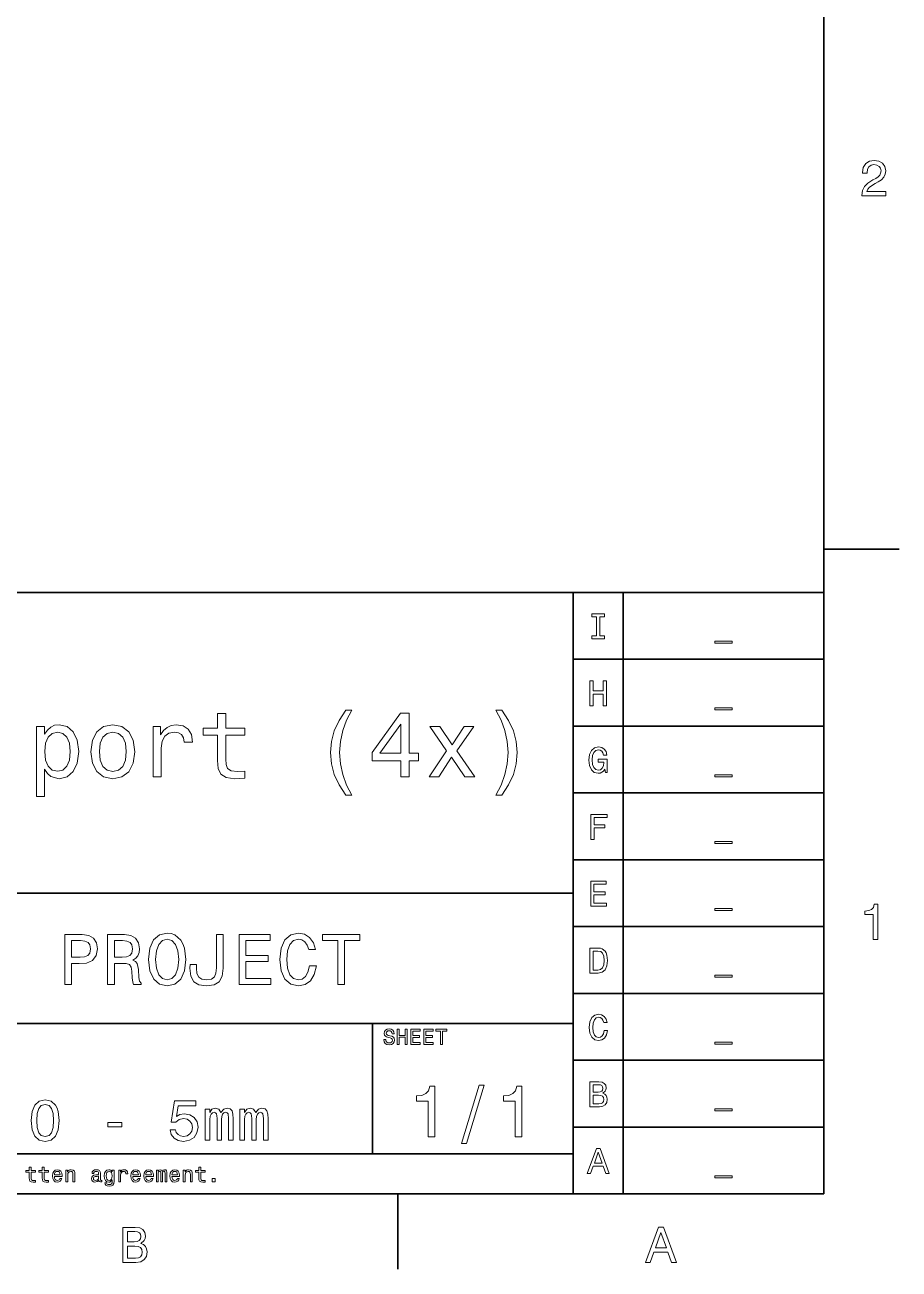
# Model space of a CAD drawing. Extents: x 0 to 420, y 0 to 297.
# Drawn here: x 330.3 to 417.5, y 2.5 to 126.6 of the extents above; entities that cross this region are included whole.
import ezdxf

# ---------------------------------------------------------------- set-up
doc = ezdxf.new("R2010")
doc.units = 0

msp = doc.modelspace()

# ---------------------------------------------------------------- linework, layer by layer
at = {"color": 7, "lineweight": 35}
for p, q in [((410, 10), (410, 287)), ((220, 70), (410, 70)), ((385, 10), (385, 70)), ((390, 10), (390, 70)), ((410, 70), (410, 10)), ((385, 63.333332), (410, 63.333332)), ((385, 56.666668), (410, 56.666668)), ((385, 50), (410, 50)), ((385, 43.333332), (410, 43.333332)), ((220, 40), (385, 40)), ((385, 36.666668), (410, 36.666668)), ((385, 30), (410, 30)), ((220, 27), (385, 27)), ((385, 23.333334), (410, 23.333334)), ((385, 16.666666), (410, 16.666666)), ((220, 14), (385, 14)), ((10, 10), (410, 10)), ((220, 10), (410, 10))]:
    msp.add_line(p, q, dxfattribs=at)
at = {"color": 7, "lineweight": 35, "ltscale": 0.1875}
for p, q in [((410, 74.300003), (417.5, 74.300003)), ((367.5, 10), (367.5, 2.5))]:
    msp.add_line(p, q, dxfattribs=at)
at = {"color": 7, "lineweight": 35, "ltscale": 0.325}
msp.add_line((365, 14), (365, 27), dxfattribs=at)
at = {"color": 7, "lineweight": 13}
for points in [[(413.76947, 109.566788), (416.175079, 109.566788), (416.175079, 110.000504), (414.273773, 110.000504), (414.3797, 110.237534), (414.561249, 110.434219), (415.121033, 110.79229), (415.418579, 110.943588), (415.751434, 111.160446), (415.988464, 111.412613), (416.124634, 111.710159), (416.175079, 112.048058), (416.089355, 112.471687), (415.852325, 112.804543), (415.489197, 113.016357), (415.020172, 113.092003), (414.536041, 113.006271), (414.167877, 112.769234), (413.930847, 112.390999), (413.850159, 111.891716), (413.850159, 111.821114), (414.309082, 111.821114), (414.309082, 111.861458), (414.354462, 112.204399), (414.490631, 112.456558), (414.707489, 112.617943), (414.994965, 112.673416), (415.287476, 112.622986), (415.504333, 112.496902), (415.645538, 112.300217), (415.695984, 112.053101), (415.660675, 111.821114), (415.56485, 111.624428), (415.403473, 111.452957), (415.181549, 111.301659), (414.884003, 111.140274), (414.389771, 110.827591), (414.041779, 110.494743), (413.835022, 110.091286), (413.76947, 109.581917)], [(387.33429, 65.659821), (386.873199, 65.659821), (386.873199, 65.357224), (388.126801, 65.357224), (388.126801, 65.659821), (387.66571, 65.659821), (387.66571, 67.554626), (388.126801, 67.554626), (388.126801, 67.857224), (386.873199, 67.857224), (386.873199, 67.554626), (387.33429, 67.554626)], [(399.132568, 65.140724), (399.132568, 64.938995), (400.867432, 64.938995), (400.867432, 65.140724)], [(386.664276, 58.690563), (386.999298, 58.690563), (386.999298, 59.864914), (388.000732, 59.864914), (388.000732, 58.690563), (388.332123, 58.690563), (388.332123, 61.190563), (388.000732, 61.190563), (388.000732, 60.171112), (386.999298, 60.171112), (386.999298, 61.190563), (386.664276, 61.190563)], [(399.132568, 58.474064), (399.132568, 58.272335), (400.867432, 58.272335), (400.867432, 58.474064)], [(349.538879, 55.75396), (349.538879, 53.234509), (349.595093, 52.419666), (349.85733, 51.857708), (350.381836, 51.529896), (351.271606, 51.417503), (352.245667, 51.464336), (352.245667, 52.176151), (351.533844, 52.119953), (350.887604, 52.194881), (350.541046, 52.429031), (350.391205, 52.822403), (350.363098, 53.374996), (350.363098, 55.75396), (352.245667, 55.75396), (352.245667, 56.456409), (350.363098, 56.456409), (350.363098, 57.926872), (349.538879, 57.926872), (349.538879, 56.456409), (348.115265, 56.456409), (348.115265, 55.75396)], [(362.332825, 49.787823), (362.922913, 49.787823), (362.389038, 50.780617), (362.014404, 51.820244), (361.780243, 52.916065), (361.705322, 54.021252), (361.780243, 55.126438), (362.014404, 56.212894), (362.389038, 57.261887), (362.922913, 58.254681), (362.332825, 58.254681), (361.649109, 57.224422), (361.171448, 56.203529), (360.890472, 55.135803), (360.806183, 54.021252), (360.890472, 52.897331), (361.171448, 51.838974), (361.649109, 50.818081)], [(367.802582, 51.595459), (368.645508, 51.595459), (368.645508, 53.206409), (369.572754, 53.206409), (369.572754, 53.955688), (368.645508, 53.955688), (368.645508, 57.954971), (367.793213, 57.954971), (364.945953, 54.030617), (364.945953, 53.206409), (367.802582, 53.206409)], [(377.889771, 49.787823), (378.564117, 50.818081), (379.041779, 51.838974), (379.322754, 52.897331), (379.416412, 54.021252), (379.322754, 55.135803), (379.041779, 56.203529), (378.564117, 57.224422), (377.889771, 58.254681), (377.299683, 58.254681), (377.824188, 57.261887), (378.198822, 56.212894), (378.423615, 55.126438), (378.507904, 54.021252), (378.423615, 52.916065), (378.198822, 51.820244), (377.814819, 50.780617), (377.299683, 49.787823)], [(332.296082, 55.847622), (332.296082, 56.625), (331.471893, 56.625), (331.471893, 49.647331), (332.296082, 49.647331), (332.296082, 52.363472), (332.586426, 51.923267), (332.914246, 51.632923), (333.738464, 51.417503), (334.525208, 51.595459), (335.143372, 52.129322), (335.546082, 52.97226), (335.695953, 54.11491), (335.546082, 55.248196), (335.143372, 56.091137), (334.525208, 56.615631), (333.738464, 56.802952), (333.288879, 56.746758), (332.904877, 56.568802), (332.577087, 56.269089)], [(333.597961, 52.157417), (333.04538, 52.279175), (332.642639, 52.653816), (332.389771, 53.262608), (332.30545, 54.11491), (332.389771, 54.957851), (332.642639, 55.566639), (333.04538, 55.931915), (333.597961, 56.063038), (334.103729, 55.931915), (334.50647, 55.557274), (334.759338, 54.948486), (334.853027, 54.11491), (334.759338, 53.271973), (334.50647, 52.653816), (334.103729, 52.279175)], [(336.913513, 54.105545), (337.063385, 52.962894), (337.494232, 52.119953), (338.177948, 51.595459), (339.095825, 51.417503), (340.004303, 51.595459), (340.688019, 52.110588), (341.118866, 52.953529), (341.278076, 54.105545), (341.118866, 55.248196), (340.688019, 56.100502), (340.004303, 56.615631), (339.095825, 56.802952), (338.177948, 56.615631), (337.494232, 56.091137), (337.063385, 55.248196)], [(337.75647, 54.11491), (337.840759, 54.957851), (338.103027, 55.566639), (338.524475, 55.94128), (339.095825, 56.072403), (339.657776, 55.94128), (340.079224, 55.576008), (340.341492, 54.957851), (340.43515, 54.11491), (340.341492, 53.262608), (340.079224, 52.644451), (339.657776, 52.26981), (339.095825, 52.148052), (338.524475, 52.26981), (338.103027, 52.644451), (337.840759, 53.262608)], [(343.104462, 51.595459), (343.92865, 51.595459), (343.92865, 54.470818), (344.012939, 55.163902), (344.265839, 55.660301), (344.677948, 55.960014), (345.23053, 56.063038), (345.642639, 55.997475), (345.951721, 55.810158), (346.139038, 55.491714), (346.20459, 55.060875), (347.038177, 55.060875), (346.925781, 55.819523), (346.616699, 56.362751), (346.101563, 56.690559), (345.399109, 56.802952), (344.921448, 56.728024), (344.509338, 56.540703), (344.144073, 56.22226), (343.853729, 55.791424), (343.853729, 56.625), (343.104462, 56.625)], [(365.732697, 53.955688), (367.802582, 56.868515), (367.802582, 53.955688)], [(371.586426, 51.595459), (372.878937, 53.552952), (374.208923, 51.595459), (375.201721, 51.595459), (373.403442, 54.189838), (375.098694, 56.625), (374.143372, 56.625), (372.916412, 54.79863), (371.689453, 56.625), (370.715393, 56.625), (372.382568, 54.180473), (370.621735, 51.595459)], [(388.159241, 52.35891), (388.220459, 52.023895), (388.400574, 52.023895), (388.400574, 53.37476), (387.489197, 53.37476), (387.489197, 53.068565), (388.051147, 53.068565), (388.051147, 53.046951), (388.007935, 52.715538), (387.89267, 52.470581), (387.716156, 52.315681), (387.496399, 52.265251), (387.251434, 52.33009), (387.060516, 52.524616), (386.938049, 52.845222), (386.894806, 53.284702), (386.934448, 53.720581), (387.056915, 54.041187), (387.251434, 54.23571), (387.514404, 54.304153), (387.694519, 54.268131), (387.842224, 54.167267), (387.950287, 53.997959), (388.011536, 53.771015), (388.368164, 53.771015), (388.274506, 54.116837), (388.097992, 54.376202), (387.849426, 54.534702), (387.536041, 54.592339), (387.125366, 54.502281), (386.815552, 54.239311), (386.617432, 53.825047), (386.548981, 53.273895), (386.617432, 52.719139), (386.815552, 52.304874), (387.107361, 52.041908), (387.474792, 51.955452), (387.680115, 51.984268), (387.863831, 52.056316), (388.022339, 52.182396)], [(399.132568, 51.807396), (399.132568, 51.605667), (400.867432, 51.605667), (400.867432, 51.807396)], [(386.761536, 45.357231), (387.096558, 45.357231), (387.096558, 46.506367), (388.148407, 46.506367), (388.148407, 46.805359), (387.096558, 46.805359), (387.096558, 47.554638), (388.389771, 47.554638), (388.389771, 47.857231), (386.761536, 47.857231)], [(399.132568, 45.140732), (399.132568, 44.939003), (400.867432, 44.939003), (400.867432, 45.140732)], [(386.74353, 38.690563), (388.328522, 38.690563), (388.328522, 38.993156), (387.074921, 38.993156), (387.074921, 39.839699), (388.19165, 39.839699), (388.19165, 40.138691), (387.074921, 40.138691), (387.074921, 40.88797), (388.299713, 40.88797), (388.299713, 41.190563), (386.74353, 41.190563)], [(399.132568, 38.474064), (399.132568, 38.272335), (400.867432, 38.272335), (400.867432, 38.474064)], [(414.909241, 35.366787), (415.368164, 35.366787), (415.368164, 38.892002), (415.025208, 38.892002), (414.934448, 38.584366), (414.752899, 38.377594), (414.475525, 38.256557), (414.092224, 38.216209), (414.092224, 37.858143), (414.909241, 37.858143)], [(342.66571, 33.381126), (342.79541, 32.257206), (343.170044, 31.428675), (343.753601, 30.917147), (344.517303, 30.744236), (345.273804, 30.917147), (345.864563, 31.428675), (346.231995, 32.257206), (346.368896, 33.381126), (346.231995, 34.497841), (346.073486, 34.951729), (345.864563, 35.32637), (345.273804, 35.837898), (344.913574, 35.967579), (344.517303, 36.018013), (343.746399, 35.837898), (343.162842, 35.333572), (342.79541, 34.505043)], [(358.695984, 32.739914), (358.55188, 32.134727), (358.314148, 31.70245), (357.982727, 31.435879), (357.593689, 31.349424), (357.125366, 31.479107), (356.757935, 31.868156), (356.513, 32.502163), (356.433716, 33.381126), (356.513, 34.252884), (356.750732, 34.894093), (357.118164, 35.283142), (357.593689, 35.420029), (357.939514, 35.347984), (358.234894, 35.146255), (358.465424, 34.822048), (358.623932, 34.375362), (359.30838, 34.375362), (359.092224, 35.059799), (358.71759, 35.578529), (358.206055, 35.902737), (357.593689, 36.018013), (356.829987, 35.837898), (356.246399, 35.333572), (355.871765, 34.505043), (355.742096, 33.381126), (355.871765, 32.257206), (356.246399, 31.428675), (356.829987, 30.917147), (357.593689, 30.744236), (358.263702, 30.881124), (358.804047, 31.262968), (359.185883, 31.889771), (359.387634, 32.739914)], [(334.322784, 30.881124), (334.985596, 30.881124), (334.985596, 32.992077), (335.720459, 32.992077), (336.462555, 33.028099), (337.053314, 33.280258), (337.435181, 33.770172), (337.56485, 34.440201), (337.463989, 35.059799), (337.175812, 35.513687), (336.700287, 35.787464), (336.05188, 35.881126), (334.322784, 35.881126)], [(335.871765, 35.268734), (336.304047, 35.225506), (336.621033, 35.088615), (336.80838, 34.836456), (336.873199, 34.440201), (336.801147, 34.022335), (336.606628, 33.770172), (336.275238, 33.640491), (335.82135, 33.604469), (334.985596, 33.604469), (334.985596, 35.268734)], [(338.573486, 30.881124), (339.24353, 30.881124), (339.24353, 32.992077), (339.927979, 32.992077), (340.432281, 32.970463), (340.749298, 32.869598), (340.922211, 32.631844), (340.994263, 32.206772), (341.030273, 31.558357), (341.073486, 31.133286), (341.159943, 30.881124), (341.916443, 30.881124), (341.916443, 31.018013), (341.750732, 31.219742), (341.693085, 31.594381), (341.64267, 32.401299), (341.520172, 32.999279), (341.354492, 33.1866), (341.095123, 33.323486), (341.383301, 33.503601), (341.585022, 33.755764), (341.714722, 34.072765), (341.757935, 34.454613), (341.657074, 35.059799), (341.368896, 35.513687), (340.893372, 35.787464), (340.244965, 35.881126), (338.573486, 35.881126)], [(340.057648, 35.268734), (340.497131, 35.225506), (340.806915, 35.088615), (341.001465, 34.836456), (341.066284, 34.440201), (340.994263, 34.022335), (340.799713, 33.770172), (340.468323, 33.640491), (340.014404, 33.604469), (339.24353, 33.604469), (339.24353, 35.268734)], [(343.357361, 33.381126), (343.436615, 34.252884), (343.674377, 34.894093), (344.041809, 35.283142), (344.517303, 35.420029), (344.985596, 35.283142), (345.353027, 34.886887), (345.59079, 34.245678), (345.677246, 33.381126), (345.59079, 32.509365), (345.353027, 31.868156), (344.985596, 31.479107), (344.517303, 31.349424), (344.041809, 31.479107), (343.674377, 31.868156), (343.436615, 32.502163)], [(349.430847, 32.538185), (349.380432, 32.005043), (349.229126, 31.637609), (348.919312, 31.414267), (348.443817, 31.349424), (347.975525, 31.414267), (347.66571, 31.623199), (347.485596, 31.990635), (347.435181, 32.523777), (347.449585, 32.884007), (346.801178, 32.884007), (346.786743, 32.516571), (346.87323, 31.71686), (347.16861, 31.162104), (347.680115, 30.852306), (348.436615, 30.744236), (349.185883, 30.852306), (349.697418, 31.162104), (349.992798, 31.709654), (350.086487, 32.509365), (350.086487, 35.881126), (349.430847, 35.881126)], [(351.67868, 30.881124), (354.848724, 30.881124), (354.848724, 31.486311), (352.341522, 31.486311), (352.341522, 33.179394), (354.574951, 33.179394), (354.574951, 33.777378), (352.341522, 33.777378), (352.341522, 35.275936), (354.791077, 35.275936), (354.791077, 35.881126), (351.67868, 35.881126)], [(361.534607, 30.881124), (362.197418, 30.881124), (362.197418, 35.275936), (363.710388, 35.275936), (363.710388, 35.881126), (360.014404, 35.881126), (360.014404, 35.275936), (361.534607, 35.275936)], [(387.496399, 34.523895), (386.664276, 34.523895), (386.664276, 32.023895), (387.496399, 32.023895), (387.889038, 32.103146), (388.180847, 32.344501), (388.360962, 32.737152), (388.425812, 33.273895), (388.368164, 33.821445), (388.296112, 34.037582), (388.195251, 34.210495), (387.903473, 34.444645), (387.712555, 34.502281)], [(387.471191, 34.224903), (387.744965, 34.170868), (387.932281, 34.005165), (388.043945, 33.709774), (388.079987, 33.273895), (388.040344, 32.852425), (387.92868, 32.557037), (387.737762, 32.380524), (387.471191, 32.322887), (386.999298, 32.322887), (386.999298, 34.224903)], [(399.132568, 31.807396), (399.132568, 31.605667), (400.867432, 31.605667), (400.867432, 31.807396)], [(388.083588, 26.286623), (388.011536, 25.984028), (387.89267, 25.767891), (387.726959, 25.634605), (387.53244, 25.591377), (387.298279, 25.656219), (387.114563, 25.850742), (386.992065, 26.167746), (386.952454, 26.607227), (386.992065, 27.043106), (387.110962, 27.363712), (387.294678, 27.558235), (387.53244, 27.62668), (387.705322, 27.590656), (387.853027, 27.489792), (387.968292, 27.327688), (388.047546, 27.104345), (388.389771, 27.104345), (388.281708, 27.446564), (388.094391, 27.705931), (387.838623, 27.868034), (387.53244, 27.925671), (387.150574, 27.835613), (386.858795, 27.583452), (386.671478, 27.169188), (386.606628, 26.607227), (386.671478, 26.045267), (386.858795, 25.631002), (387.150574, 25.375238), (387.53244, 25.288784), (387.867432, 25.357227), (388.137604, 25.548149), (388.328522, 25.861549), (388.429413, 26.286623)], [(366.309082, 25.413544), (366.112396, 25.413544), (366.155609, 25.184437), (366.263702, 25.015848), (366.430115, 24.914265), (366.654907, 24.87752), (366.877533, 24.912102), (367.043945, 25.007204), (367.149841, 25.15634), (367.188751, 25.353025), (367.156342, 25.530258), (367.065552, 25.644812), (366.918579, 25.720461), (366.721893, 25.776655), (366.553314, 25.817722), (366.443085, 25.865273), (366.380402, 25.934437), (366.360962, 26.042505), (366.380402, 26.139769), (366.436584, 26.213255), (366.523041, 26.262968), (366.641937, 26.280258), (366.76297, 26.258644), (366.858063, 26.200287), (366.920746, 26.103025), (366.951019, 25.97118), (367.147705, 25.97118), (367.147705, 25.975504), (367.113098, 26.178673), (367.011536, 26.329969), (366.851593, 26.425072), (366.635437, 26.457491), (366.440918, 26.425072), (366.289612, 26.334293), (366.192352, 26.193804), (366.157776, 26.012247), (366.185883, 25.850143), (366.268005, 25.739912), (366.397705, 25.666426), (366.574921, 25.610229), (366.75, 25.560518), (366.881836, 25.512968), (366.961823, 25.443804), (366.989899, 25.331411), (366.963989, 25.216858), (366.896973, 25.130402), (366.79538, 25.076368), (366.663544, 25.059076), (366.516571, 25.082851), (366.404175, 25.152016), (366.332855, 25.264408)], [(367.450287, 24.918587), (367.651306, 24.918587), (367.651306, 25.623198), (368.252167, 25.623198), (368.252167, 24.918587), (368.451019, 24.918587), (368.451019, 26.418587), (368.252167, 26.418587), (368.252167, 25.806915), (367.651306, 25.806915), (367.651306, 26.418587), (367.450287, 26.418587)], [(368.798981, 24.918587), (369.75, 24.918587), (369.75, 25.100143), (368.997833, 25.100143), (368.997833, 25.608068), (369.667877, 25.608068), (369.667877, 25.787462), (368.997833, 25.787462), (368.997833, 26.23703), (369.732697, 26.23703), (369.732697, 26.418587), (368.798981, 26.418587)], [(370.100159, 24.918587), (371.051147, 24.918587), (371.051147, 25.100143), (370.298981, 25.100143), (370.298981, 25.608068), (370.969025, 25.608068), (370.969025, 25.787462), (370.298981, 25.787462), (370.298981, 26.23703), (371.033875, 26.23703), (371.033875, 26.418587), (370.100159, 26.418587)], [(371.755768, 24.918587), (371.95462, 24.918587), (371.95462, 26.23703), (372.408508, 26.23703), (372.408508, 26.418587), (371.299713, 26.418587), (371.299713, 26.23703), (371.755768, 26.23703)], [(399.132568, 25.14073), (399.132568, 24.939001), (400.867432, 24.939001), (400.867432, 25.14073)], [(387.950287, 20.041426), (388.202454, 20.250359), (388.267303, 20.39085), (388.28891, 20.563761), (388.242065, 20.833933), (388.101593, 21.028458), (387.874634, 21.147333), (387.557648, 21.190561), (386.667877, 21.190561), (386.667877, 18.690561), (387.608063, 18.690561), (387.943085, 18.740993), (388.19165, 18.888687), (388.346558, 19.122837), (388.400574, 19.43984), (388.368164, 19.652376), (388.281708, 19.82889), (388.141205, 19.958572)], [(370.533142, 15.700288), (371.188751, 15.700288), (371.188751, 20.736311), (370.698853, 20.736311), (370.569153, 20.296829), (370.309784, 20.00144), (369.913544, 19.828529), (369.365997, 19.770893), (369.365997, 19.259365), (370.533142, 19.259365)], [(373.876068, 15.030259), (374.373199, 15.030259), (376.116699, 20.837175), (375.612396, 20.837175)], [(379.207489, 15.700288), (379.863098, 15.700288), (379.863098, 20.736311), (379.373199, 20.736311), (379.2435, 20.296829), (378.984131, 20.00144), (378.587891, 19.828529), (378.040344, 19.770893), (378.040344, 19.259365), (379.207489, 19.259365)], [(387.489197, 20.153097), (386.999298, 20.153097), (386.999298, 20.891569), (387.518005, 20.891569), (387.712555, 20.869957), (387.849426, 20.805115), (387.932281, 20.693443), (387.96109, 20.527737), (387.92868, 20.36203), (387.842224, 20.246758), (387.694519, 20.174711)], [(330.959625, 17.314121), (331.046082, 16.409222), (331.316986, 15.763689), (331.749268, 15.371758), (332.348694, 15.244957), (332.942352, 15.371758), (333.374634, 15.763689), (333.63974, 16.409222), (333.731964, 17.314121), (333.63974, 18.213257), (333.530243, 18.570604), (333.374634, 18.864553), (332.942352, 19.256485), (332.348694, 19.38905), (331.749268, 19.256485), (331.316986, 18.858789), (331.046082, 18.213257)], [(331.512939, 17.314121), (331.559052, 18.011528), (331.703156, 18.512968), (331.962524, 18.806915), (332.348694, 18.910664), (332.729095, 18.806915), (332.988464, 18.512968), (333.132538, 18.011528), (333.17865, 17.314121), (333.132538, 16.61095), (332.988464, 16.10951), (332.729095, 15.815562), (332.348694, 15.717579), (331.962524, 15.815562), (331.703156, 16.10951), (331.559052, 16.61095)], [(344.798248, 16.403458), (344.925049, 15.930836), (345.207489, 15.561959), (345.622467, 15.331412), (346.15271, 15.244957), (346.734863, 15.348703), (347.190186, 15.631124), (347.478363, 16.080692), (347.587891, 16.657061), (347.489899, 17.193083), (347.213257, 17.613832), (346.780975, 17.884726), (346.221893, 17.982708), (345.789612, 17.913544), (345.455322, 17.723343), (345.616699, 18.801153), (347.368866, 18.801153), (347.368866, 19.273775), (345.23053, 19.273775), (344.913513, 17.152737), (345.374634, 17.152737), (345.708923, 17.423632), (346.135437, 17.521614), (346.504303, 17.458214), (346.786743, 17.273775), (346.965393, 16.991354), (347.028809, 16.628242), (346.965393, 16.265129), (346.780975, 15.982709), (346.498535, 15.804034), (346.135437, 15.740634), (345.829956, 15.78098), (345.593658, 15.913545), (345.420746, 16.121037), (345.33429, 16.403458)], [(387.568451, 18.989553), (386.999298, 18.989553), (386.999298, 19.850504), (387.536041, 19.850504), (387.76297, 19.825287), (387.925079, 19.74964), (388.022339, 19.619957), (388.054749, 19.432636), (388.022339, 19.234509), (387.932281, 19.097622), (387.780975, 19.014769)], [(348.302582, 15.36023), (348.76944, 15.36023), (348.76944, 17.429394), (348.798248, 17.740633), (348.884705, 17.965418), (349.017273, 18.097982), (349.190186, 18.149857), (349.328522, 18.103746), (349.420746, 17.988472), (349.466858, 17.792507), (349.484131, 17.533142), (349.484131, 15.36023), (349.92218, 15.36023), (349.92218, 17.429394), (349.950989, 17.734871), (350.037445, 17.959654), (350.175781, 18.097982), (350.348694, 18.149857), (350.48703, 18.103746), (350.579224, 17.988472), (350.636871, 17.533142), (350.636871, 15.36023), (351.103729, 15.36023), (351.103729, 17.498558), (351.074921, 17.942364), (350.982697, 18.282421), (350.798248, 18.489914), (350.498535, 18.564842), (350.146973, 18.449568), (349.876068, 18.115273), (349.662811, 18.443804), (349.305481, 18.564842), (348.976929, 18.449568), (348.752136, 18.126801), (348.752136, 18.455332), (348.302582, 18.455332)], [(351.772339, 15.36023), (352.239197, 15.36023), (352.239197, 17.429394), (352.268005, 17.740633), (352.354462, 17.965418), (352.48703, 18.097982), (352.659943, 18.149857), (352.798279, 18.103746), (352.890472, 17.988472), (352.936584, 17.792507), (352.953888, 17.533142), (352.953888, 15.36023), (353.391907, 15.36023), (353.391907, 17.429394), (353.420746, 17.734871), (353.507202, 17.959654), (353.645508, 18.097982), (353.81842, 18.149857), (353.956757, 18.103746), (354.048981, 17.988472), (354.106628, 17.533142), (354.106628, 15.36023), (354.573486, 15.36023), (354.573486, 17.498558), (354.544647, 17.942364), (354.452454, 18.282421), (354.268005, 18.489914), (353.968292, 18.564842), (353.616699, 18.449568), (353.345825, 18.115273), (353.132568, 18.443804), (352.775208, 18.564842), (352.446686, 18.449568), (352.221893, 18.126801), (352.221893, 18.455332), (351.772339, 18.455332)], [(399.132568, 18.474064), (399.132568, 18.272335), (400.867432, 18.272335), (400.867432, 18.474064)], [(338.590759, 16.680115), (339.985565, 16.680115), (339.985565, 17.135447), (338.590759, 17.135447)], [(386.404907, 12.023895), (386.736328, 12.023895), (386.999298, 12.758765), (387.997131, 12.758765), (388.260101, 12.023895), (388.598694, 12.023895), (387.683716, 14.527497), (387.316284, 14.527497)], [(387.114563, 13.064961), (387.5, 14.167267), (387.885437, 13.064961)], [(330.755096, 12.173991), (330.755096, 11.59258), (330.768066, 11.404539), (330.828583, 11.274856), (330.949615, 11.199207), (331.154968, 11.173271), (331.37973, 11.184078), (331.37973, 11.348343), (331.215454, 11.335375), (331.066345, 11.352666), (330.986359, 11.4067), (330.951782, 11.497478), (330.945313, 11.625), (330.945313, 12.173991), (331.37973, 12.173991), (331.37973, 12.336096), (330.945313, 12.336096), (330.945313, 12.675432), (330.755096, 12.675432), (330.755096, 12.336096), (330.426575, 12.336096), (330.426575, 12.173991)], [(332.056244, 12.173991), (332.056244, 11.59258), (332.069214, 11.404539), (332.12973, 11.274856), (332.250793, 11.199207), (332.456116, 11.173271), (332.680908, 11.184078), (332.680908, 11.348343), (332.516632, 11.335375), (332.367493, 11.352666), (332.287537, 11.4067), (332.25293, 11.497478), (332.24646, 11.625), (332.24646, 12.173991), (332.680908, 12.173991), (332.680908, 12.336096), (332.24646, 12.336096), (332.24646, 12.675432), (332.056244, 12.675432), (332.056244, 12.336096), (331.727722, 12.336096), (331.727722, 12.173991)], [(333.268799, 11.739553), (334.029602, 11.739553), (334.031769, 11.82817), (333.997192, 12.076729), (333.902069, 12.262609), (333.750793, 12.375), (333.549774, 12.416066), (333.353088, 12.372839), (333.201782, 12.251801), (333.104523, 12.055116), (333.069946, 11.79575), (333.102356, 11.5299), (333.199615, 11.335375), (333.348755, 11.214337), (333.543274, 11.173271), (333.711884, 11.201369), (333.85022, 11.274856), (333.951782, 11.391571), (334.010132, 11.547191), (333.822113, 11.547191), (333.783203, 11.460735), (333.72699, 11.395893), (333.567078, 11.34402), (333.443848, 11.367796), (333.350922, 11.443444), (333.290405, 11.566643), (333.268799, 11.733069)], [(334.403503, 11.214337), (334.593719, 11.214337), (334.593719, 11.884366), (334.613159, 12.037825), (334.675842, 12.150216), (334.773132, 12.21938), (334.902802, 12.245317), (335.006531, 12.223703), (335.071381, 12.165346), (335.103821, 12.068084), (335.114624, 11.938401), (335.114624, 11.214337), (335.30481, 11.214337), (335.30481, 11.977305), (335.296173, 12.130764), (335.257263, 12.258286), (335.129761, 12.375), (334.930908, 12.416066), (334.820679, 12.400937), (334.727722, 12.359871), (334.647766, 12.290707), (334.585083, 12.197767), (334.585083, 12.375), (334.403503, 12.375)], [(337.695313, 11.365634), (337.695313, 11.35915), (337.706116, 11.285663), (337.738525, 11.233789), (337.874695, 11.192723), (337.980621, 11.210014), (337.980621, 11.356989), (337.935242, 11.350505), (337.874695, 11.378602), (337.863892, 11.465057), (337.863892, 12.065923), (337.837952, 12.21938), (337.762329, 12.32745), (337.630463, 12.392291), (337.44458, 12.416066), (337.263031, 12.39013), (337.129028, 12.316643), (337.044739, 12.202089), (337.016632, 12.050793), (337.016632, 12.037825), (337.187378, 12.037825), (337.202515, 12.128603), (337.250061, 12.193444), (337.327881, 12.232349), (337.43811, 12.247478), (337.544006, 12.236671), (337.619659, 12.204251), (337.665039, 12.148055), (337.680176, 12.070245), (337.671539, 11.979467), (337.636963, 11.934078), (337.550507, 11.912464), (337.388397, 11.895173), (337.202515, 11.856268), (337.070679, 11.787104), (336.992859, 11.679035), (336.969086, 11.519093), (336.990692, 11.376441), (337.057709, 11.270534), (337.165771, 11.20353), (337.314911, 11.179755), (337.51593, 11.225144)], [(339.210449, 11.266211), (339.210449, 12.375), (339.02887, 12.375), (339.02887, 12.18696), (338.879761, 12.357709), (338.788971, 12.400937), (338.687378, 12.416066), (338.503662, 12.372839), (338.361023, 12.251801), (338.268066, 12.057277), (338.235657, 11.79575), (338.268066, 11.532061), (338.361023, 11.337536), (338.503662, 11.214337), (338.687378, 11.173271), (338.791138, 11.188401), (338.877594, 11.227305), (339.02887, 11.391571), (339.02887, 11.227305), (339.011597, 11.097623), (338.96405, 11.004683), (338.87326, 10.950648), (338.737091, 10.931196), (338.618225, 10.944164), (338.533936, 10.976585), (338.484222, 11.032782), (338.469086, 11.10843), (338.28537, 11.10843), (338.28537, 11.099784), (338.313477, 10.961455), (338.399933, 10.857709), (338.538269, 10.790707), (338.726288, 10.766931), (338.95108, 10.799352), (339.10022, 10.89013), (339.184509, 11.047911)], [(339.679474, 11.214337), (339.869659, 11.214337), (339.869659, 11.877882), (339.889099, 12.037825), (339.947479, 12.152378), (340.042572, 12.221542), (340.170105, 12.245317), (340.265198, 12.230187), (340.336517, 12.18696), (340.379761, 12.113473), (340.394897, 12.01405), (340.58725, 12.01405), (340.56131, 12.189121), (340.48999, 12.314482), (340.371094, 12.39013), (340.208984, 12.416066), (340.098755, 12.398775), (340.003662, 12.355548), (339.919373, 12.282061), (339.852356, 12.182637), (339.852356, 12.375), (339.679474, 12.375)], [(341.075714, 11.739553), (341.836517, 11.739553), (341.838684, 11.82817), (341.804108, 12.076729), (341.709015, 12.262609), (341.557709, 12.375), (341.356689, 12.416066), (341.160004, 12.372839), (341.008728, 12.251801), (340.911438, 12.055116), (340.876862, 11.79575), (340.909302, 11.5299), (341.006561, 11.335375), (341.155701, 11.214337), (341.35022, 11.173271), (341.518799, 11.201369), (341.657135, 11.274856), (341.758728, 11.391571), (341.817078, 11.547191), (341.629028, 11.547191), (341.590118, 11.460735), (341.533936, 11.395893), (341.373993, 11.34402), (341.250793, 11.367796), (341.157837, 11.443444), (341.097351, 11.566643), (341.075714, 11.733069)], [(342.376892, 11.739553), (343.137695, 11.739553), (343.139832, 11.82817), (343.105255, 12.076729), (343.010162, 12.262609), (342.858856, 12.375), (342.657837, 12.416066), (342.461182, 12.372839), (342.309875, 12.251801), (342.212616, 12.055116), (342.17804, 11.79575), (342.210449, 11.5299), (342.307709, 11.335375), (342.456848, 11.214337), (342.651367, 11.173271), (342.819946, 11.201369), (342.958282, 11.274856), (343.059875, 11.391571), (343.118225, 11.547191), (342.930176, 11.547191), (342.891296, 11.460735), (342.835083, 11.395893), (342.67514, 11.34402), (342.551941, 11.367796), (342.459015, 11.443444), (342.398499, 11.566643), (342.376892, 11.733069)], [(343.435974, 11.214337), (343.611023, 11.214337), (343.611023, 11.990274), (343.621826, 12.106989), (343.654236, 12.191282), (343.703979, 12.240994), (343.768799, 12.260447), (343.820679, 12.243155), (343.855255, 12.199928), (343.872559, 12.126441), (343.879028, 12.029179), (343.879028, 11.214337), (344.043304, 11.214337), (344.043304, 11.990274), (344.054108, 12.104827), (344.086548, 12.189121), (344.138397, 12.240994), (344.203247, 12.260447), (344.255127, 12.243155), (344.289703, 12.199928), (344.31131, 12.029179), (344.31131, 11.214337), (344.486389, 11.214337), (344.486389, 12.016211), (344.475586, 12.182637), (344.44101, 12.310159), (344.371826, 12.387968), (344.25946, 12.416066), (344.127594, 12.372839), (344.026001, 12.247478), (343.946045, 12.370678), (343.812042, 12.416066), (343.688843, 12.372839), (343.604553, 12.251801), (343.604553, 12.375), (343.435974, 12.375)], [(344.979187, 11.739553), (345.73999, 11.739553), (345.742157, 11.82817), (345.707581, 12.076729), (345.612488, 12.262609), (345.461182, 12.375), (345.260162, 12.416066), (345.063477, 12.372839), (344.91217, 12.251801), (344.814911, 12.055116), (344.780334, 11.79575), (344.812744, 11.5299), (344.910034, 11.335375), (345.059143, 11.214337), (345.253662, 11.173271), (345.422272, 11.201369), (345.560608, 11.274856), (345.66217, 11.391571), (345.720551, 11.547191), (345.532501, 11.547191), (345.493591, 11.460735), (345.437408, 11.395893), (345.277466, 11.34402), (345.154266, 11.367796), (345.06131, 11.443444), (345.000793, 11.566643), (344.979187, 11.733069)], [(346.113922, 11.214337), (346.304108, 11.214337), (346.304108, 11.884366), (346.323578, 12.037825), (346.38623, 12.150216), (346.483521, 12.21938), (346.61319, 12.245317), (346.716949, 12.223703), (346.781799, 12.165346), (346.814209, 12.068084), (346.825012, 11.938401), (346.825012, 11.214337), (347.015198, 11.214337), (347.015198, 11.977305), (347.006561, 12.130764), (346.967651, 12.258286), (346.840149, 12.375), (346.641296, 12.416066), (346.531067, 12.400937), (346.43811, 12.359871), (346.358154, 12.290707), (346.295471, 12.197767), (346.295471, 12.375), (346.113922, 12.375)], [(347.670105, 12.173991), (347.670105, 11.59258), (347.683075, 11.404539), (347.743591, 11.274856), (347.864624, 11.199207), (348.069977, 11.173271), (348.294739, 11.184078), (348.294739, 11.348343), (348.130493, 11.335375), (347.981354, 11.352666), (347.901367, 11.4067), (347.866791, 11.497478), (347.860321, 11.625), (347.860321, 12.173991), (348.294739, 12.173991), (348.294739, 12.336096), (347.860321, 12.336096), (347.860321, 12.675432), (347.670105, 12.675432), (347.670105, 12.336096), (347.341583, 12.336096), (347.341583, 12.173991)], [(333.268799, 11.899496), (333.292572, 12.048632), (333.350922, 12.158862), (333.439545, 12.225864), (333.556244, 12.24964), (333.670807, 12.225864), (333.75943, 12.158862), (333.813477, 12.048632), (333.832916, 11.899496)], [(337.673706, 11.620677), (337.647766, 11.508286), (337.578613, 11.42183), (337.474854, 11.365634), (337.347321, 11.346182), (337.265198, 11.356989), (337.206848, 11.391571), (337.170105, 11.452089), (337.159302, 11.536384), (337.167938, 11.612032), (337.202515, 11.666066), (337.340851, 11.726585), (337.51593, 11.752522), (337.673706, 11.804395)], [(338.432343, 11.79575), (338.451782, 11.988112), (338.510162, 12.130764), (338.600922, 12.215057), (338.721985, 12.245317), (338.849487, 12.215057), (338.94458, 12.130764), (339.00293, 11.988112), (339.024567, 11.79575), (339.00293, 11.599064), (338.94458, 11.458573), (338.849487, 11.372118), (338.721985, 11.34402), (338.600922, 11.372118), (338.510162, 11.458573), (338.451782, 11.601225)], [(341.075714, 11.899496), (341.099487, 12.048632), (341.157837, 12.158862), (341.24646, 12.225864), (341.36319, 12.24964), (341.477722, 12.225864), (341.566345, 12.158862), (341.620392, 12.048632), (341.639832, 11.899496)], [(342.376892, 11.899496), (342.400635, 12.048632), (342.459015, 12.158862), (342.547607, 12.225864), (342.664337, 12.24964), (342.7789, 12.225864), (342.867493, 12.158862), (342.921539, 12.048632), (342.940979, 11.899496)], [(344.979187, 11.899496), (345.00296, 12.048632), (345.06131, 12.158862), (345.149933, 12.225864), (345.266663, 12.24964), (345.381195, 12.225864), (345.469818, 12.158862), (345.523865, 12.048632), (345.543304, 11.899496)], [(349.014496, 11.214337), (349.312744, 11.214337), (349.312744, 11.536384), (349.014496, 11.536384)], [(399.132568, 11.807397), (399.132568, 11.605667), (400.867432, 11.605667), (400.867432, 11.807397)], [(341.880402, 5.057997), (342.233429, 5.350504), (342.324219, 5.54719), (342.354462, 5.789265), (342.28891, 6.167507), (342.092224, 6.439841), (341.774506, 6.606268), (341.330688, 6.666787), (340.085022, 6.666787), (340.085022, 3.166787), (341.401306, 3.166787), (341.870331, 3.237392), (342.218292, 3.444164), (342.43515, 3.771974), (342.510803, 4.215778), (342.465424, 4.513329), (342.344391, 4.760447), (342.147705, 4.942003)], [(341.234863, 5.214337), (340.549011, 5.214337), (340.549011, 6.248199), (341.275208, 6.248199), (341.547546, 6.217939), (341.739197, 6.127161), (341.855194, 5.970821), (341.895538, 5.738832), (341.850159, 5.506845), (341.729126, 5.345461), (341.522339, 5.244596)], [(392.216858, 3.166787), (392.680847, 3.166787), (393.049011, 4.195605), (394.445984, 4.195605), (394.814117, 3.166787), (395.288177, 3.166787), (394.007202, 6.67183), (393.492798, 6.67183)], [(393.210388, 4.624279), (393.75, 6.167507), (394.289642, 4.624279)], [(341.345825, 3.585375), (340.549011, 3.585375), (340.549011, 4.790706), (341.300446, 4.790706), (341.618164, 4.755404), (341.845093, 4.649496), (341.981262, 4.467939), (342.026672, 4.205691), (341.981262, 3.928314), (341.855194, 3.736671), (341.643372, 3.620677)]]:
    msp.add_lwpolyline(points, close=True, dxfattribs=at)

doc.saveas('drawing.dxf')
